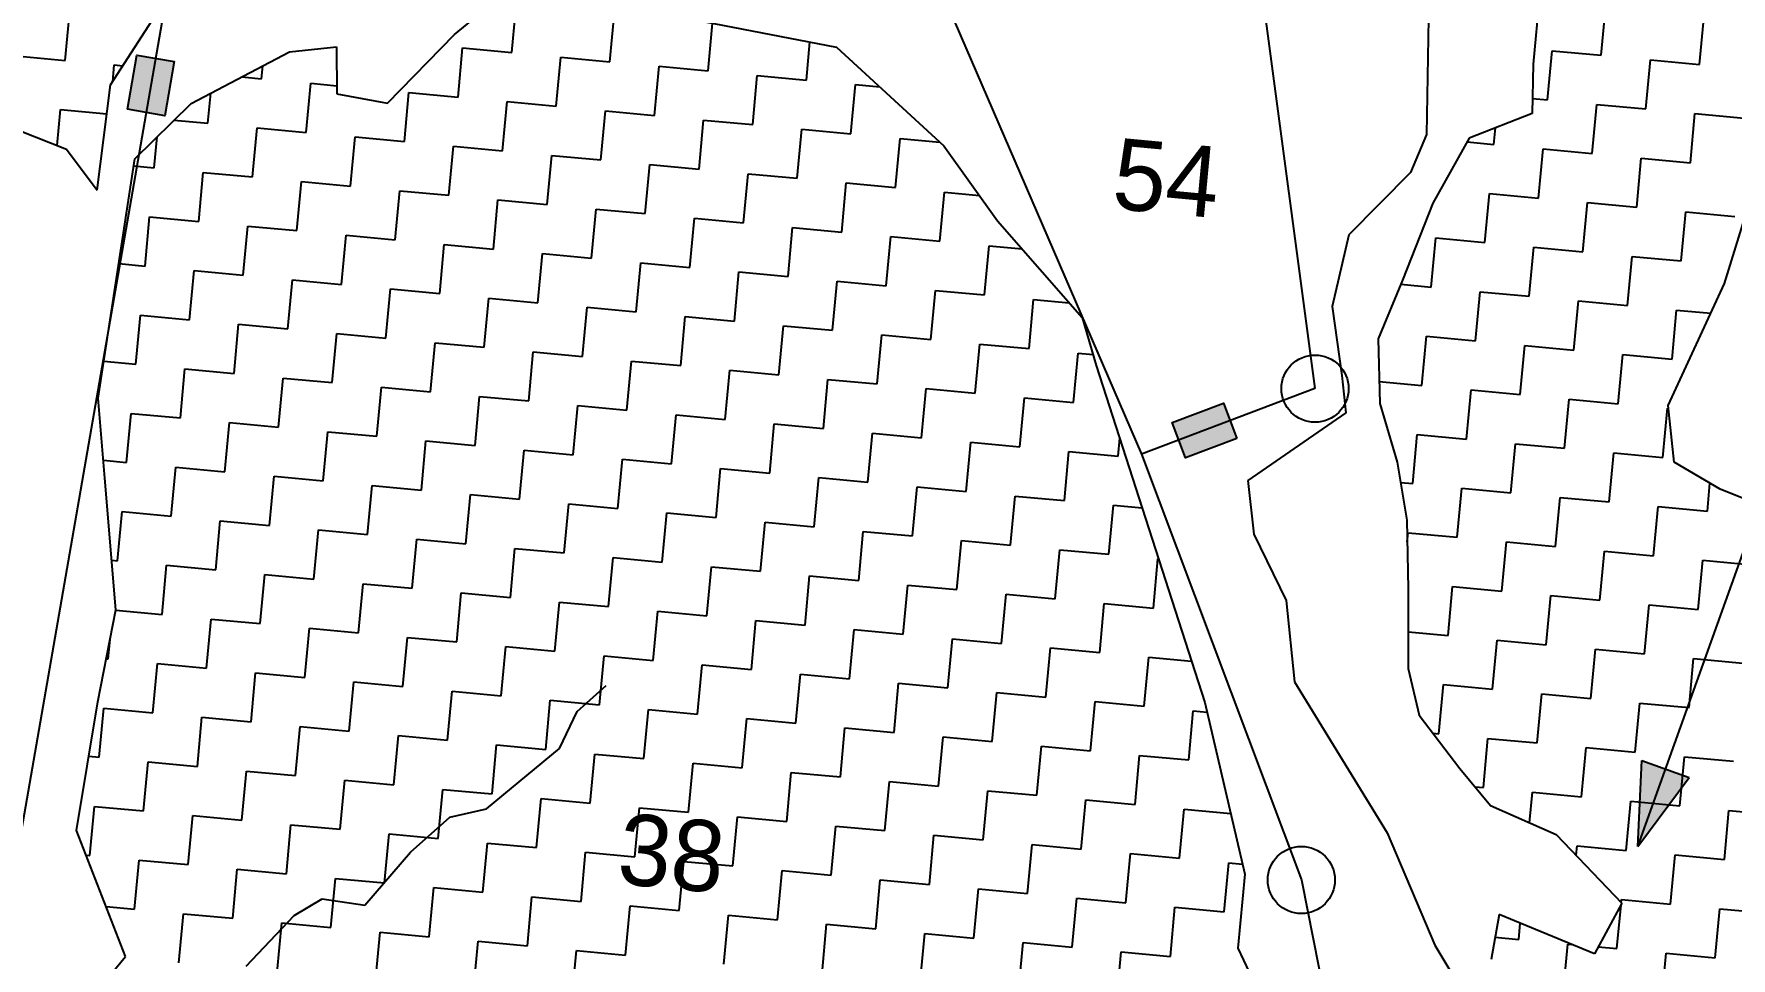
# Model space of a CAD drawing. Header units: metres. Extents: x 284554 to 287504, y 2026012 to 2031182.
# Drawn here: x 285980.6 to 286424.3, y 2029838.8 to 2030080.3 of the extents above; entities that cross this region are included whole.
import ezdxf
from ezdxf.enums import TextEntityAlignment as Align

# ---------------------------------------------------------------- set-up
doc = ezdxf.new("R2010")
doc.units = ezdxf.units.M
for name, color, linetype in [('LINE_WATER', 4, 'Continuous'), ('POLY_HATCH', 12, 'Continuous'), ('POLY_PARCEL', 6, 'Continuous'), ('TEXT_PARCEL', 7, 'Continuous')]:
    doc.layers.add(name, color=color, linetype=linetype)
doc.styles.add('TEXT_MAP', font='')
doc.styles.get('TEXT_MAP').set_extended_font_data('Kruti Dev 050')

msp = doc.modelspace()

# ---------------------------------------------------------------- hatches: boundary and pattern name
for points in [[(286017.27, 2030073.1), (286007.49, 2030074.8), (286005.03, 2030060.66), (286014.81, 2030058.95)], [(286278.17, 2029978.77), (286281.68, 2029969.48), (286295.11, 2029974.56), (286291.59, 2029983.85)]]:
    msp.add_hatch(color=256).paths.add_polyline_path(points)
h = msp.add_hatch(color=256)
h.paths.add_polyline_path([(286407.19, 2029888.16), (286400.99, 2029890.38), (286399.93, 2029867.89)])
h.paths.add_polyline_path([(286399.93, 2029867.89), (286413.39, 2029885.93), (286407.19, 2029888.16)])

# ---------------------------------------------------------------- linework, layer by layer
for points in [[(286005.03, 2030060.66), (286007.49, 2030074.8), (286017.27, 2030073.1), (286014.81, 2030058.95)], [(286295.11, 2029974.56), (286281.68, 2029969.48), (286278.17, 2029978.77), (286291.59, 2029983.85)]]:
    msp.add_lwpolyline(points, close=True)
for points in [[(286399.93, 2029867.89), (286443.66, 2029989.97)], [(286399.93, 2029867.89), (286400.99, 2029890.38)], [(286400.99, 2029890.38), (286413.39, 2029885.93)], [(286399.93, 2029867.89), (286413.39, 2029885.93)]]:
    msp.add_lwpolyline(points)
for centre in [(286315.53, 2029987.61), (286311.96, 2029859.18)]:
    msp.add_circle(centre, 8.78)
at = {"layer": 'LINE_WATER'}
for p, q in [((286345.24, 2030084.39), (286344.67, 2030053.99)), ((286344.67, 2030053.99), (286340.48, 2030044.12)), ((286340.48, 2030044.12), (286324.37, 2030027.81)), ((286324.37, 2030027.81), (286320.02, 2030009.11)), ((286320.02, 2030009.11), (286322.55, 2029991.05)), ((286322.55, 2029991.05), (286323.58, 2029981.24)), ((286323.58, 2029981.24), (286297.94, 2029963.55)), ((286297.94, 2029963.55), (286299.55, 2029949.58)), ((286299.55, 2029949.58), (286307.98, 2029932.27)), ((286307.98, 2029932.27), (286310.21, 2029911.01)), ((286122.66, 2029903.17), (286130.2, 2029910)), ((286310.21, 2029911.01), (286334.39, 2029871.5)), ((286118, 2029893.57), (286122.66, 2029903.17)), ((286098.95, 2029877.79), (286118, 2029893.57)), ((286079.07, 2029866.48), (286089.33, 2029875.56)), ((286089.33, 2029875.56), (286098.95, 2029877.79)), ((286334.39, 2029871.5), (286346.89, 2029842.15)), ((286067.1, 2029852.55), (286079.07, 2029866.48)), ((286048.65, 2029849.88), (286055.96, 2029854.21)), ((286055.96, 2029854.21), (286067.1, 2029852.55)), ((286036.12, 2029836.63), (286048.65, 2029849.88)), ((286346.89, 2029842.15), (286368.48, 2029806.12))]:
    msp.add_line(p, q, dxfattribs=at)
at = {"layer": 'POLY_HATCH'}
for p, q in [((286375.23, 2030100.94), (286372.56, 2030072.38)), ((286000.66, 2030067), (286012.42, 2030085.2)), ((286090.57, 2030080.13), (286097.19, 2030085.61)), ((286141.22, 2030086.38), (286190.4, 2030076.9)), ((286073.03, 2030062.24), (286090.57, 2030080.13)), ((286021.73, 2030062.15), (286047.41, 2030075.62)), ((286047.41, 2030075.62), (286059.75, 2030076.91)), ((286059.75, 2030076.91), (286059.83, 2030064.69)), ((286190.4, 2030076.9), (286218.52, 2030051.09)), ((286372.56, 2030072.38), (286372.35, 2030059.48)), ((285997.1, 2030039.51), (286000.66, 2030067)), ((286006.95, 2030047.67), (286021.73, 2030062.15)), ((286059.83, 2030064.69), (286073.03, 2030062.24)), ((285972.85, 2030056.68), (285989.15, 2030050.19)), ((286372.35, 2030059.48), (286355.84, 2030053.07)), ((286355.84, 2030053.07), (286346.3, 2030036.07)), ((285989.15, 2030050.19), (285997.1, 2030039.51)), ((285997.44, 2029985.1), (286006.95, 2030047.67)), ((286218.52, 2030051.09), (286232.56, 2030031.47)), ((286346.3, 2030036.07), (286338.45, 2030015.94)), ((286232.56, 2030031.47), (286254.62, 2030006.22)), ((286422.6, 2030015.06), (286428.2, 2030033.12)), ((286338.45, 2030015.94), (286332.05, 2030000.64)), ((286407.88, 2029983.18), (286422.6, 2030015.06)), ((286254.62, 2030006.22), (286258.34, 2029993.67)), ((286332.05, 2030000.64), (286332.46, 2029983.7)), ((286258.34, 2029993.67), (286286.74, 2029905.59)), ((285999.15, 2029964.19), (285997.44, 2029985.1)), ((286332.46, 2029983.7), (286336.99, 2029968.37)), ((286409.43, 2029968.36), (286407.88, 2029983.18)), ((286336.99, 2029968.37), (286339.55, 2029953.23)), ((286421.5, 2029961.36), (286409.43, 2029968.36)), ((286002.03, 2029929.75), (285999.15, 2029964.19)), ((286449.79, 2029949.91), (286421.5, 2029961.36)), ((286339.55, 2029953.23), (286339.87, 2029935.31)), ((286339.87, 2029935.31), (286339.91, 2029914.44)), ((285997.35, 2029905.78), (286002.03, 2029929.75)), ((286339.91, 2029914.44), (286342.74, 2029902.25)), ((285991.77, 2029872.13), (285997.35, 2029905.78)), ((286286.74, 2029905.59), (286297.19, 2029860.67)), ((286342.74, 2029902.25), (286353.38, 2029888.34)), ((286353.38, 2029888.34), (286361.42, 2029878.64)), ((286361.42, 2029878.64), (286378.61, 2029871.07)), ((286004.56, 2029839.2), (285991.77, 2029872.13)), ((286378.61, 2029871.07), (286395.79, 2029853.1)), ((286297.19, 2029860.67), (286295.39, 2029841.32)), ((286395.79, 2029853.1), (286388.59, 2029839.86)), ((286363.7, 2029850.14), (286361.61, 2029838.41)), ((286388.59, 2029839.86), (286363.7, 2029850.14)), ((285981.16, 2029810.88), (286004.56, 2029839.2)), ((286295.39, 2029841.32), (286308.63, 2029813.23))]:
    msp.add_line(p, q, dxfattribs=at)
at = {"layer": 'POLY_HATCH', "linetype": 'Continuous'}
for p, q in [((286390.39, 2030074.74), (286391.59, 2030087.58)), ((285988.77, 2030073.41), (285989.97, 2030086.25)), ((286105.53, 2030075.46), (286106.49, 2030085.77)), ((286131.21, 2030073.06), (286132.41, 2030085.89)), ((286156.88, 2030070.66), (286158.05, 2030083.13)), ((286416.07, 2030072.34), (286417.27, 2030085.18)), ((286182.56, 2030068.26), (286183.5, 2030078.23)), ((285975.93, 2030074.61), (285988.77, 2030073.41)), ((286091.49, 2030063.82), (286092.69, 2030076.65)), ((286092.69, 2030076.65), (286105.53, 2030075.46)), ((286117.17, 2030061.42), (286118.37, 2030074.26)), ((286118.37, 2030074.26), (286131.21, 2030073.06)), ((286376.35, 2030063.1), (286377.55, 2030075.94)), ((286377.55, 2030075.94), (286390.39, 2030074.74)), ((286001.2, 2030067.84), (286001.61, 2030072.21)), ((286001.61, 2030072.21), (286003.89, 2030072)), ((286040.13, 2030068.61), (286040.44, 2030071.96)), ((286142.85, 2030059.02), (286144.05, 2030071.86)), ((286144.05, 2030071.86), (286156.88, 2030070.66)), ((286168.52, 2030056.62), (286169.72, 2030069.46)), ((286169.72, 2030069.46), (286182.56, 2030068.26)), ((286402.03, 2030060.7), (286403.23, 2030073.54)), ((286403.23, 2030073.54), (286416.07, 2030072.34)), ((286026.09, 2030056.98), (286026.82, 2030064.82)), ((286034.98, 2030069.1), (286040.13, 2030068.61)), ((286051.77, 2030054.58), (286052.97, 2030067.41)), ((286052.97, 2030067.41), (286059.81, 2030066.78)), ((286077.45, 2030052.18), (286078.65, 2030065.02)), ((286078.65, 2030065.02), (286091.49, 2030063.82)), ((286194.2, 2030054.22), (286195.4, 2030067.06)), ((286195.4, 2030067.06), (286201.77, 2030066.46)), ((285986.69, 2030051.17), (285987.57, 2030060.57)), ((285987.57, 2030060.57), (285999.68, 2030059.44)), ((286103.13, 2030049.78), (286104.33, 2030062.62)), ((286104.33, 2030062.62), (286117.17, 2030061.42)), ((286372.42, 2030063.47), (286376.35, 2030063.1)), ((286387.99, 2030049.06), (286389.19, 2030061.9)), ((286389.19, 2030061.9), (286402.03, 2030060.7)), ((286017.29, 2030057.8), (286026.09, 2030056.98)), ((286128.81, 2030047.38), (286130.01, 2030060.22)), ((286130.01, 2030060.22), (286142.85, 2030059.02)), ((286154.49, 2030044.98), (286155.69, 2030057.82)), ((286155.69, 2030057.82), (286168.52, 2030056.62)), ((286413.67, 2030046.66), (286414.87, 2030059.5)), ((286414.87, 2030059.5), (286427.71, 2030058.3)), ((286012.05, 2030045.34), (286012.81, 2030053.41)), ((286037.73, 2030042.94), (286038.93, 2030055.78)), ((286038.93, 2030055.78), (286051.77, 2030054.58)), ((286063.41, 2030040.54), (286064.61, 2030053.38)), ((286064.61, 2030053.38), (286077.45, 2030052.18)), ((286180.16, 2030042.58), (286181.36, 2030055.42)), ((286181.36, 2030055.42), (286194.2, 2030054.22)), ((286205.84, 2030040.18), (286207.04, 2030053.02)), ((286207.04, 2030053.02), (286217.48, 2030052.04)), ((286355.31, 2030052.11), (286362.31, 2030051.46)), ((286362.31, 2030051.46), (286362.71, 2030055.74)), ((286089.09, 2030038.14), (286090.29, 2030050.98)), ((286090.29, 2030050.98), (286103.13, 2030049.78)), ((286114.77, 2030035.74), (286115.97, 2030048.58)), ((286115.97, 2030048.58), (286128.81, 2030047.38)), ((286373.95, 2030037.42), (286375.15, 2030050.26)), ((286375.15, 2030050.26), (286387.99, 2030049.06)), ((286399.63, 2030035.02), (286400.83, 2030047.86)), ((286400.83, 2030047.86), (286413.67, 2030046.66)), ((286006.67, 2030045.84), (286012.05, 2030045.34)), ((286023.69, 2030031.3), (286024.89, 2030044.14)), ((286024.89, 2030044.14), (286037.73, 2030042.94)), ((286140.45, 2030033.34), (286141.65, 2030046.18)), ((286141.65, 2030046.18), (286154.49, 2030044.98)), ((286166.12, 2030030.94), (286167.32, 2030043.78)), ((286167.32, 2030043.78), (286180.16, 2030042.58)), ((286049.37, 2030028.9), (286050.57, 2030041.74)), ((286050.57, 2030041.74), (286063.41, 2030040.54)), ((286075.05, 2030026.5), (286076.25, 2030039.34)), ((286076.25, 2030039.34), (286089.09, 2030038.14)), ((286191.8, 2030028.54), (286193, 2030041.38)), ((286193, 2030041.38), (286205.84, 2030040.18)), ((286217.48, 2030026.14), (286218.68, 2030038.98)), ((286218.68, 2030038.98), (286227.79, 2030038.13)), ((286359.92, 2030025.78), (286361.11, 2030038.62)), ((286361.11, 2030038.62), (286373.95, 2030037.42)), ((286100.73, 2030024.1), (286101.93, 2030036.94)), ((286101.93, 2030036.94), (286114.77, 2030035.74)), ((286126.41, 2030021.7), (286127.61, 2030034.54)), ((286127.61, 2030034.54), (286140.45, 2030033.34)), ((286385.59, 2030023.38), (286386.79, 2030036.22)), ((286386.79, 2030036.22), (286399.63, 2030035.02)), ((286411.27, 2030020.98), (286412.47, 2030033.82)), ((286412.47, 2030033.82), (286425.31, 2030032.62)), ((286009.65, 2030019.66), (286010.85, 2030032.5)), ((286010.85, 2030032.5), (286023.69, 2030031.3)), ((286035.33, 2030017.26), (286036.53, 2030030.1)), ((286036.53, 2030030.1), (286049.37, 2030028.9)), ((286152.09, 2030019.3), (286153.29, 2030032.14)), ((286153.29, 2030032.14), (286166.12, 2030030.94)), ((286177.76, 2030016.9), (286178.96, 2030029.74)), ((286178.96, 2030029.74), (286191.8, 2030028.54)), ((286061.01, 2030014.86), (286062.21, 2030027.7)), ((286062.21, 2030027.7), (286075.05, 2030026.5)), ((286086.69, 2030012.46), (286087.89, 2030025.3)), ((286087.89, 2030025.3), (286100.73, 2030024.1)), ((286203.44, 2030014.5), (286204.64, 2030027.34)), ((286204.64, 2030027.34), (286217.48, 2030026.14)), ((286229.12, 2030012.1), (286230.32, 2030024.94)), ((286230.32, 2030024.94), (286238.97, 2030024.13)), ((286345.88, 2030014.14), (286347.08, 2030026.98)), ((286347.08, 2030026.98), (286359.92, 2030025.78)), ((286112.37, 2030010.06), (286113.57, 2030022.9)), ((286113.57, 2030022.9), (286126.41, 2030021.7)), ((286138.05, 2030007.66), (286139.25, 2030020.5)), ((286139.25, 2030020.5), (286152.09, 2030019.3)), ((286371.55, 2030011.74), (286372.75, 2030024.58)), ((286372.75, 2030024.58), (286385.59, 2030023.38)), ((286397.23, 2030009.34), (286398.43, 2030022.18)), ((286398.43, 2030022.18), (286411.27, 2030020.98)), ((286002.79, 2030020.3), (286009.65, 2030019.66)), ((286021.29, 2030005.62), (286022.49, 2030018.46)), ((286022.49, 2030018.46), (286035.33, 2030017.26)), ((286046.97, 2030003.22), (286048.17, 2030016.06)), ((286048.17, 2030016.06), (286061.01, 2030014.86)), ((286163.73, 2030005.26), (286164.93, 2030018.1)), ((286164.93, 2030018.1), (286177.76, 2030016.9)), ((286072.65, 2030000.82), (286073.85, 2030013.66)), ((286073.85, 2030013.66), (286086.69, 2030012.46)), ((286189.4, 2030002.86), (286190.6, 2030015.7)), ((286190.6, 2030015.7), (286203.44, 2030014.5)), ((286215.08, 2030000.46), (286216.28, 2030013.3)), ((286216.28, 2030013.3), (286229.12, 2030012.1)), ((286338.01, 2030014.88), (286345.88, 2030014.14)), ((286357.52, 2030000.1), (286358.72, 2030012.94)), ((286358.72, 2030012.94), (286371.55, 2030011.74)), ((286098.33, 2029998.42), (286099.53, 2030011.26)), ((286099.53, 2030011.26), (286112.37, 2030010.06)), ((286124.01, 2029996.02), (286125.21, 2030008.86)), ((286125.21, 2030008.86), (286138.05, 2030007.66)), ((286240.76, 2029998.06), (286241.96, 2030010.9)), ((286241.96, 2030010.9), (286251.29, 2030010.03)), ((286383.19, 2029997.7), (286384.39, 2030010.54)), ((286384.39, 2030010.54), (286397.23, 2030009.34)), ((286408.87, 2029995.3), (286410.07, 2030008.14)), ((286410.07, 2030008.14), (286419.02, 2030007.31)), ((286007.25, 2029993.98), (286008.45, 2030006.82)), ((286008.45, 2030006.82), (286021.29, 2030005.62)), ((286032.93, 2029991.58), (286034.13, 2030004.42)), ((286034.13, 2030004.42), (286046.97, 2030003.22)), ((286149.69, 2029993.62), (286150.89, 2030006.46)), ((286150.89, 2030006.46), (286163.73, 2030005.26)), ((286175.36, 2029991.22), (286176.56, 2030004.06)), ((286176.56, 2030004.06), (286189.4, 2030002.86)), ((286058.61, 2029989.18), (286059.81, 2030002.02)), ((286059.81, 2030002.02), (286072.65, 2030000.82)), ((286084.29, 2029986.78), (286085.49, 2029999.62)), ((286085.49, 2029999.62), (286098.33, 2029998.42)), ((286201.04, 2029988.82), (286202.24, 2030001.66)), ((286202.24, 2030001.66), (286215.08, 2030000.46)), ((286226.72, 2029986.42), (286227.92, 2029999.26)), ((286227.92, 2029999.26), (286240.76, 2029998.06)), ((286343.48, 2029988.46), (286344.68, 2030001.3)), ((286344.68, 2030001.3), (286357.52, 2030000.1)), ((286369.16, 2029986.06), (286370.35, 2029998.9)), ((286370.35, 2029998.9), (286383.19, 2029997.7)), ((285998.91, 2029994.76), (286007.25, 2029993.98)), ((286109.97, 2029984.38), (286111.17, 2029997.22)), ((286111.17, 2029997.22), (286124.01, 2029996.02)), ((286135.65, 2029981.98), (286136.85, 2029994.82)), ((286136.85, 2029994.82), (286149.69, 2029993.62)), ((286252.4, 2029984.02), (286253.6, 2029996.86)), ((286253.6, 2029996.86), (286257.5, 2029996.5)), ((286394.83, 2029983.66), (286396.03, 2029996.5)), ((286396.03, 2029996.5), (286408.87, 2029995.3)), ((286018.89, 2029979.94), (286020.09, 2029992.78)), ((286020.09, 2029992.78), (286032.93, 2029991.58)), ((286044.57, 2029977.54), (286045.77, 2029990.38)), ((286045.77, 2029990.38), (286058.61, 2029989.18)), ((286161.33, 2029979.58), (286162.53, 2029992.42)), ((286162.53, 2029992.42), (286175.36, 2029991.22)), ((286187, 2029977.18), (286188.2, 2029990.02)), ((286188.2, 2029990.02), (286201.04, 2029988.82)), ((286332.32, 2029989.5), (286343.48, 2029988.46)), ((286070.25, 2029975.14), (286071.45, 2029987.98)), ((286071.45, 2029987.98), (286084.29, 2029986.78)), ((286095.93, 2029972.74), (286097.13, 2029985.58)), ((286097.13, 2029985.58), (286109.97, 2029984.38)), ((286212.68, 2029974.78), (286213.88, 2029987.62)), ((286213.88, 2029987.62), (286226.72, 2029986.42)), ((286238.36, 2029972.38), (286239.56, 2029985.22)), ((286239.56, 2029985.22), (286252.4, 2029984.02)), ((286355.12, 2029974.42), (286356.32, 2029987.26)), ((286356.32, 2029987.26), (286369.16, 2029986.06)), ((286380.79, 2029972.02), (286381.99, 2029984.86)), ((286381.99, 2029984.86), (286394.83, 2029983.66)), ((286004.85, 2029968.3), (286006.05, 2029981.14)), ((286006.05, 2029981.14), (286018.89, 2029979.94)), ((286121.61, 2029970.34), (286122.81, 2029983.18)), ((286122.81, 2029983.18), (286135.65, 2029981.98)), ((286147.29, 2029967.94), (286148.49, 2029980.78)), ((286148.49, 2029980.78), (286161.33, 2029979.58)), ((286406.47, 2029969.62), (286407.67, 2029982.46)), ((286407.67, 2029982.46), (286407.95, 2029982.44)), ((286030.53, 2029965.9), (286031.73, 2029978.74)), ((286031.73, 2029978.74), (286044.57, 2029977.54)), ((286056.21, 2029963.5), (286057.41, 2029976.34)), ((286057.41, 2029976.34), (286070.25, 2029975.14)), ((286172.97, 2029965.54), (286174.16, 2029978.38)), ((286174.16, 2029978.38), (286187, 2029977.18)), ((286081.89, 2029961.1), (286083.09, 2029973.94)), ((286083.09, 2029973.94), (286095.93, 2029972.74)), ((286198.64, 2029963.14), (286199.84, 2029975.98)), ((286199.84, 2029975.98), (286212.68, 2029974.78)), ((286224.32, 2029960.74), (286225.52, 2029973.58)), ((286225.52, 2029973.58), (286238.36, 2029972.38)), ((286264.04, 2029969.98), (286264.47, 2029974.63)), ((286341.08, 2029962.78), (286342.28, 2029975.62)), ((286342.28, 2029975.62), (286355.12, 2029974.42)), ((286366.76, 2029960.38), (286367.96, 2029973.22)), ((286367.96, 2029973.22), (286380.79, 2029972.02)), ((285998.76, 2029968.87), (286004.85, 2029968.3)), ((286107.57, 2029958.7), (286108.77, 2029971.54)), ((286108.77, 2029971.54), (286121.61, 2029970.34)), ((286133.25, 2029956.3), (286134.45, 2029969.14)), ((286134.45, 2029969.14), (286147.29, 2029967.94)), ((286250, 2029958.34), (286251.2, 2029971.18)), ((286251.2, 2029971.18), (286264.04, 2029969.98)), ((286392.43, 2029957.98), (286393.63, 2029970.82)), ((286393.63, 2029970.82), (286406.47, 2029969.62)), ((286016.49, 2029954.26), (286017.69, 2029967.1)), ((286017.69, 2029967.1), (286030.53, 2029965.9)), ((286042.17, 2029951.86), (286043.37, 2029964.7)), ((286043.37, 2029964.7), (286056.21, 2029963.5)), ((286158.93, 2029953.9), (286160.13, 2029966.74)), ((286160.13, 2029966.74), (286172.97, 2029965.54)), ((286184.6, 2029951.5), (286185.8, 2029964.34)), ((286185.8, 2029964.34), (286198.64, 2029963.14)), ((286337.89, 2029963.08), (286341.08, 2029962.78)), ((286418.11, 2029955.58), (286418.8, 2029962.93)), ((286067.85, 2029949.46), (286069.05, 2029962.3)), ((286069.05, 2029962.3), (286081.89, 2029961.1)), ((286093.53, 2029947.06), (286094.73, 2029959.9)), ((286094.73, 2029959.9), (286107.57, 2029958.7)), ((286210.28, 2029949.1), (286211.48, 2029961.94)), ((286211.48, 2029961.94), (286224.32, 2029960.74)), ((286235.96, 2029946.7), (286237.16, 2029959.54)), ((286237.16, 2029959.54), (286250, 2029958.34)), ((286352.72, 2029948.74), (286353.92, 2029961.58)), ((286353.92, 2029961.58), (286366.76, 2029960.38)), ((286378.4, 2029946.34), (286379.59, 2029959.18)), ((286379.59, 2029959.18), (286392.43, 2029957.98)), ((286002.45, 2029942.62), (286003.65, 2029955.46)), ((286003.65, 2029955.46), (286016.49, 2029954.26)), ((286119.21, 2029944.66), (286120.41, 2029957.5)), ((286120.41, 2029957.5), (286133.25, 2029956.3)), ((286144.89, 2029942.26), (286146.09, 2029955.1)), ((286146.09, 2029955.1), (286158.93, 2029953.9)), ((286261.64, 2029944.3), (286262.84, 2029957.14)), ((286262.84, 2029957.14), (286270.34, 2029956.44)), ((286404.07, 2029943.94), (286405.27, 2029956.78)), ((286405.27, 2029956.78), (286418.11, 2029955.58)), ((286028.13, 2029940.22), (286029.33, 2029953.06)), ((286029.33, 2029953.06), (286042.17, 2029951.86)), ((286053.81, 2029937.82), (286055.01, 2029950.66)), ((286055.01, 2029950.66), (286067.85, 2029949.46)), ((286170.57, 2029939.86), (286171.77, 2029952.7)), ((286171.77, 2029952.7), (286184.6, 2029951.5)), ((286196.24, 2029937.46), (286197.44, 2029950.3)), ((286197.44, 2029950.3), (286210.28, 2029949.1)), ((286339.65, 2029947.55), (286339.88, 2029949.94)), ((286339.88, 2029949.94), (286352.72, 2029948.74)), ((286079.49, 2029935.42), (286080.69, 2029948.26)), ((286080.69, 2029948.26), (286093.53, 2029947.06)), ((286105.17, 2029933.02), (286106.37, 2029945.86)), ((286106.37, 2029945.86), (286119.21, 2029944.66)), ((286221.92, 2029935.06), (286223.12, 2029947.9)), ((286223.12, 2029947.9), (286235.96, 2029946.7)), ((286247.6, 2029932.66), (286248.8, 2029945.5)), ((286248.8, 2029945.5), (286261.64, 2029944.3)), ((286364.36, 2029934.7), (286365.56, 2029947.54)), ((286365.56, 2029947.54), (286378.4, 2029946.34)), ((286390.03, 2029932.31), (286391.23, 2029945.14)), ((286391.23, 2029945.14), (286404.07, 2029943.94)), ((286000.94, 2029942.76), (286002.45, 2029942.62)), ((286014.09, 2029928.58), (286015.29, 2029941.42)), ((286015.29, 2029941.42), (286028.13, 2029940.22)), ((286130.85, 2029930.62), (286132.05, 2029943.46)), ((286132.05, 2029943.46), (286144.89, 2029942.26)), ((286156.53, 2029928.22), (286157.73, 2029941.06)), ((286157.73, 2029941.06), (286170.57, 2029939.86)), ((286273.28, 2029930.26), (286274.48, 2029943.1)), ((286274.48, 2029943.1), (286274.64, 2029943.09)), ((286415.71, 2029929.91), (286416.91, 2029942.75)), ((286416.91, 2029942.75), (286429.75, 2029941.55)), ((286039.77, 2029926.18), (286040.97, 2029939.02)), ((286040.97, 2029939.02), (286053.81, 2029937.82)), ((286065.45, 2029923.78), (286066.65, 2029936.62)), ((286066.65, 2029936.62), (286079.49, 2029935.42)), ((286182.21, 2029925.82), (286183.4, 2029938.66)), ((286183.4, 2029938.66), (286196.24, 2029937.46)), ((286207.88, 2029923.42), (286209.08, 2029936.26)), ((286209.08, 2029936.26), (286221.92, 2029935.06)), ((286091.13, 2029921.38), (286092.33, 2029934.22)), ((286092.33, 2029934.22), (286105.17, 2029933.02)), ((286116.81, 2029918.98), (286118.01, 2029931.82)), ((286118.01, 2029931.82), (286130.85, 2029930.62)), ((286233.56, 2029921.02), (286234.76, 2029933.86)), ((286234.76, 2029933.86), (286247.6, 2029932.66)), ((286350.32, 2029923.07), (286351.52, 2029935.9)), ((286351.52, 2029935.9), (286364.36, 2029934.7)), ((286376, 2029920.67), (286377.2, 2029933.51)), ((286377.2, 2029933.51), (286390.03, 2029932.31)), ((286002.03, 2029929.71), (286014.09, 2029928.58)), ((286025.73, 2029914.54), (286026.93, 2029927.38)), ((286026.93, 2029927.38), (286039.77, 2029926.18)), ((286142.49, 2029916.58), (286143.69, 2029929.42)), ((286143.69, 2029929.42), (286156.53, 2029928.22)), ((286259.24, 2029918.62), (286260.44, 2029931.46)), ((286260.44, 2029931.46), (286273.28, 2029930.26)), ((286401.67, 2029918.27), (286402.87, 2029931.11)), ((286402.87, 2029931.11), (286415.71, 2029929.91)), ((286051.41, 2029912.14), (286052.61, 2029924.98)), ((286052.61, 2029924.98), (286065.45, 2029923.78)), ((286168.17, 2029914.18), (286169.37, 2029927.02)), ((286169.37, 2029927.02), (286182.21, 2029925.82)), ((286193.84, 2029911.78), (286195.04, 2029924.62)), ((286195.04, 2029924.62), (286207.88, 2029923.42)), ((286339.89, 2029924.04), (286350.32, 2029923.07)), ((286000.05, 2029916.94), (286000.53, 2029922.06)), ((286077.09, 2029909.74), (286078.29, 2029922.58)), ((286078.29, 2029922.58), (286091.13, 2029921.38)), ((286102.77, 2029907.34), (286103.97, 2029920.18)), ((286103.97, 2029920.18), (286116.81, 2029918.98)), ((286219.52, 2029909.38), (286220.72, 2029922.22)), ((286220.72, 2029922.22), (286233.56, 2029921.02)), ((286245.2, 2029906.99), (286246.4, 2029919.82)), ((286246.4, 2029919.82), (286259.24, 2029918.62)), ((286361.96, 2029909.03), (286363.16, 2029921.87)), ((286363.16, 2029921.87), (286376, 2029920.67)), ((286387.64, 2029906.63), (286388.83, 2029919.47)), ((286388.83, 2029919.47), (286401.67, 2029918.27)), ((285999.54, 2029916.99), (286000.05, 2029916.94)), ((286011.69, 2029902.9), (286012.89, 2029915.74)), ((286012.89, 2029915.74), (286025.73, 2029914.54)), ((286128.45, 2029904.94), (286129.65, 2029917.78)), ((286129.65, 2029917.78), (286142.49, 2029916.58)), ((286154.13, 2029902.54), (286155.33, 2029915.38)), ((286155.33, 2029915.38), (286168.17, 2029914.18)), ((286270.88, 2029904.59), (286272.08, 2029917.42)), ((286272.08, 2029917.42), (286283.26, 2029916.38)), ((286413.31, 2029904.23), (286414.51, 2029917.07)), ((286414.51, 2029917.07), (286427.35, 2029915.87)), ((286037.37, 2029900.5), (286038.57, 2029913.34)), ((286038.57, 2029913.34), (286051.41, 2029912.14)), ((286063.05, 2029898.1), (286064.25, 2029910.94)), ((286064.25, 2029910.94), (286077.09, 2029909.74)), ((286179.81, 2029900.14), (286181.01, 2029912.98)), ((286181.01, 2029912.98), (286193.84, 2029911.78)), ((286205.48, 2029897.75), (286206.68, 2029910.58)), ((286206.68, 2029910.58), (286219.52, 2029909.38)), ((286347.92, 2029897.39), (286349.12, 2029910.23)), ((286349.12, 2029910.23), (286361.96, 2029909.03)), ((286088.73, 2029895.7), (286089.93, 2029908.54)), ((286089.93, 2029908.54), (286102.77, 2029907.34)), ((286114.41, 2029893.3), (286115.61, 2029906.14)), ((286115.61, 2029906.14), (286128.45, 2029904.94)), ((286231.16, 2029895.35), (286232.36, 2029908.18)), ((286232.36, 2029908.18), (286245.2, 2029906.99)), ((286256.84, 2029892.95), (286258.04, 2029905.79)), ((286258.04, 2029905.79), (286270.88, 2029904.59)), ((286373.6, 2029894.99), (286374.8, 2029907.83)), ((286374.8, 2029907.83), (286387.64, 2029906.63)), ((286399.27, 2029892.59), (286400.47, 2029905.43)), ((286400.47, 2029905.43), (286413.31, 2029904.23)), ((285997.65, 2029891.26), (285998.85, 2029904.1)), ((285998.85, 2029904.1), (286011.69, 2029902.9)), ((286023.33, 2029888.86), (286024.53, 2029901.7)), ((286024.53, 2029901.7), (286037.37, 2029900.5)), ((286140.09, 2029890.9), (286141.29, 2029903.74)), ((286141.29, 2029903.74), (286154.13, 2029902.54)), ((286165.77, 2029888.51), (286166.97, 2029901.34)), ((286166.97, 2029901.34), (286179.81, 2029900.14)), ((286282.52, 2029890.55), (286283.72, 2029903.39)), ((286283.72, 2029903.39), (286287.33, 2029903.05)), ((286049.01, 2029886.46), (286050.21, 2029899.3)), ((286050.21, 2029899.3), (286063.05, 2029898.1)), ((286074.69, 2029884.06), (286075.89, 2029896.9)), ((286075.89, 2029896.9), (286088.73, 2029895.7)), ((286191.45, 2029886.11), (286192.64, 2029898.94)), ((286192.64, 2029898.94), (286205.48, 2029897.75)), ((286217.12, 2029883.71), (286218.32, 2029896.55)), ((286218.32, 2029896.55), (286231.16, 2029895.35)), ((286346.35, 2029897.53), (286347.92, 2029897.39)), ((286359.56, 2029883.35), (286360.76, 2029896.19)), ((286360.76, 2029896.19), (286373.6, 2029894.99)), ((286100.37, 2029881.66), (286101.57, 2029894.5)), ((286101.57, 2029894.5), (286114.41, 2029893.3)), ((286126.05, 2029879.27), (286127.25, 2029892.1)), ((286127.25, 2029892.1), (286140.09, 2029890.9)), ((286242.8, 2029881.31), (286244, 2029894.15)), ((286244, 2029894.15), (286256.84, 2029892.95)), ((286268.48, 2029878.91), (286269.68, 2029891.75)), ((286269.68, 2029891.75), (286282.52, 2029890.55)), ((286385.24, 2029880.95), (286386.44, 2029893.79)), ((286386.44, 2029893.79), (286399.27, 2029892.59)), ((285994.98, 2029891.51), (285997.65, 2029891.26)), ((286009.29, 2029877.22), (286010.49, 2029890.06)), ((286010.49, 2029890.06), (286023.33, 2029888.86)), ((286034.97, 2029874.82), (286036.17, 2029887.66)), ((286036.17, 2029887.66), (286049.01, 2029886.46)), ((286151.73, 2029876.87), (286152.93, 2029889.7)), ((286152.93, 2029889.7), (286165.77, 2029888.51)), ((286177.41, 2029874.47), (286178.61, 2029887.31)), ((286178.61, 2029887.31), (286191.45, 2029886.11)), ((286410.91, 2029878.55), (286412.11, 2029891.39)), ((286412.11, 2029891.39), (286424.95, 2029890.19)), ((286060.65, 2029872.42), (286061.85, 2029885.26)), ((286061.85, 2029885.26), (286074.69, 2029884.06)), ((286086.33, 2029870.03), (286087.53, 2029882.86)), ((286087.53, 2029882.86), (286100.37, 2029881.66)), ((286203.08, 2029872.07), (286204.28, 2029884.91)), ((286204.28, 2029884.91), (286217.12, 2029883.71)), ((286357.34, 2029883.55), (286359.56, 2029883.35)), ((285995.26, 2029865.58), (285996.45, 2029878.42)), ((285996.45, 2029878.42), (286009.29, 2029877.22)), ((286112.01, 2029867.63), (286113.21, 2029880.46)), ((286113.21, 2029880.46), (286126.05, 2029879.27)), ((286228.76, 2029869.67), (286229.96, 2029882.51)), ((286229.96, 2029882.51), (286242.8, 2029881.31)), ((286254.44, 2029867.27), (286255.64, 2029880.11)), ((286255.64, 2029880.11), (286268.48, 2029878.91)), ((286371.65, 2029874.14), (286372.4, 2029882.15)), ((286372.4, 2029882.15), (286385.24, 2029880.95)), ((286396.88, 2029866.91), (286398.07, 2029879.75)), ((286398.07, 2029879.75), (286410.91, 2029878.55)), ((286020.93, 2029863.18), (286022.13, 2029876.02)), ((286022.13, 2029876.02), (286034.97, 2029874.82)), ((286137.69, 2029865.23), (286138.89, 2029878.07)), ((286138.89, 2029878.07), (286151.73, 2029876.87)), ((286163.37, 2029862.83), (286164.57, 2029875.67)), ((286164.57, 2029875.67), (286177.41, 2029874.47)), ((286280.12, 2029864.87), (286281.32, 2029877.71)), ((286281.32, 2029877.71), (286293.49, 2029876.57)), ((286422.55, 2029864.51), (286423.75, 2029877.35)), ((286423.75, 2029877.35), (286436.59, 2029876.15)), ((286046.61, 2029860.79), (286047.81, 2029873.62)), ((286047.81, 2029873.62), (286060.65, 2029872.42)), ((286072.29, 2029858.39), (286073.49, 2029871.23)), ((286073.49, 2029871.23), (286086.33, 2029870.03)), ((286189.05, 2029860.43), (286190.25, 2029873.27)), ((286190.25, 2029873.27), (286203.08, 2029872.07)), ((286214.72, 2029858.03), (286215.92, 2029870.87)), ((286215.92, 2029870.87), (286228.76, 2029869.67)), ((285994.27, 2029865.68), (285995.26, 2029865.58)), ((286097.97, 2029855.99), (286099.17, 2029868.83)), ((286099.17, 2029868.83), (286112.01, 2029867.63)), ((286123.65, 2029853.59), (286124.85, 2029866.43)), ((286124.85, 2029866.43), (286137.69, 2029865.23)), ((286240.4, 2029855.63), (286241.6, 2029868.47)), ((286241.6, 2029868.47), (286254.44, 2029867.27)), ((286266.08, 2029853.23), (286267.28, 2029866.07)), ((286267.28, 2029866.07), (286280.12, 2029864.87)), ((286383.8, 2029865.64), (286384.04, 2029868.11)), ((286384.04, 2029868.11), (286396.88, 2029866.91)), ((286408.51, 2029852.87), (286409.71, 2029865.71)), ((286409.71, 2029865.71), (286422.55, 2029864.51)), ((286006.89, 2029851.55), (286008.09, 2029864.38)), ((286008.09, 2029864.38), (286020.93, 2029863.18)), ((286032.57, 2029849.15), (286033.77, 2029861.99)), ((286033.77, 2029861.99), (286046.61, 2029860.79)), ((286149.33, 2029851.19), (286150.53, 2029864.03)), ((286150.53, 2029864.03), (286163.37, 2029862.83)), ((286175.01, 2029848.79), (286176.21, 2029861.63)), ((286176.21, 2029861.63), (286189.05, 2029860.43)), ((286291.76, 2029850.83), (286292.96, 2029863.67)), ((286292.96, 2029863.67), (286296.58, 2029863.33)), ((286058.25, 2029846.75), (286059.45, 2029859.59)), ((286059.45, 2029859.59), (286072.29, 2029858.39)), ((286083.93, 2029844.35), (286085.13, 2029857.19)), ((286085.13, 2029857.19), (286097.97, 2029855.99)), ((286200.69, 2029846.39), (286201.88, 2029859.23)), ((286201.88, 2029859.23), (286214.72, 2029858.03)), ((286226.36, 2029843.99), (286227.56, 2029856.83)), ((286227.56, 2029856.83), (286240.4, 2029855.63)), ((285999.5, 2029852.24), (286006.89, 2029851.55)), ((286109.61, 2029841.95), (286110.81, 2029854.79)), ((286110.81, 2029854.79), (286123.65, 2029853.59)), ((286135.29, 2029839.55), (286136.49, 2029852.39)), ((286136.49, 2029852.39), (286149.33, 2029851.19)), ((286252.04, 2029841.59), (286253.24, 2029854.43)), ((286253.24, 2029854.43), (286266.08, 2029853.23)), ((286277.72, 2029839.19), (286278.92, 2029852.03)), ((286278.92, 2029852.03), (286291.76, 2029850.83)), ((286394.48, 2029841.23), (286395.54, 2029852.64)), ((286395.6, 2029853.3), (286395.68, 2029854.07)), ((286395.68, 2029854.07), (286408.51, 2029852.87)), ((286018.53, 2029837.51), (286019.73, 2029850.35)), ((286019.73, 2029850.35), (286032.57, 2029849.15)), ((286044.21, 2029835.11), (286045.41, 2029847.95)), ((286045.41, 2029847.95), (286058.25, 2029846.75)), ((286160.97, 2029837.15), (286162.17, 2029849.99)), ((286162.17, 2029849.99), (286175.01, 2029848.79)), ((286186.65, 2029834.75), (286187.85, 2029847.59)), ((286187.85, 2029847.59), (286200.69, 2029846.39)), ((286368.8, 2029843.63), (286369.19, 2029847.87)), ((286420.15, 2029838.83), (286421.35, 2029851.67)), ((286421.35, 2029851.67), (286434.19, 2029850.47)), ((286069.89, 2029832.71), (286071.09, 2029845.55)), ((286071.09, 2029845.55), (286083.93, 2029844.35)), ((286095.57, 2029830.31), (286096.77, 2029843.15)), ((286096.77, 2029843.15), (286109.61, 2029841.95)), ((286212.32, 2029832.35), (286213.52, 2029845.19)), ((286213.52, 2029845.19), (286226.36, 2029843.99)), ((286362.64, 2029844.21), (286368.8, 2029843.63)), ((286121.25, 2029827.91), (286122.45, 2029840.75)), ((286122.45, 2029840.75), (286135.29, 2029839.55)), ((286238, 2029829.95), (286239.2, 2029842.79)), ((286239.2, 2029842.79), (286252.04, 2029841.59)), ((286263.68, 2029827.55), (286264.88, 2029840.39)), ((286264.88, 2029840.39), (286277.72, 2029839.19)), ((286380.44, 2029829.59), (286381.64, 2029842.43)), ((286381.64, 2029842.43), (286382.59, 2029842.34)), ((286389.58, 2029841.69), (286394.48, 2029841.23)), ((286406.11, 2029827.19), (286407.31, 2029840.03)), ((286407.31, 2029840.03), (286420.15, 2029838.83))]:
    msp.add_line(p, q, dxfattribs=at)
at = {"layer": 'POLY_PARCEL'}
for p, q in [((286301.13, 2030095.46), (286315.53, 2029987.61)), ((286014.7, 2030087.31), (285951.01, 2029721.16)), ((286218.31, 2030090.42), (286270.19, 2029970.44)), ((286315.53, 2029987.61), (286270.19, 2029970.44)), ((286270.19, 2029970.44), (286311.96, 2029859.18)), ((286311.96, 2029859.18), (286342.71, 2029705.85))]:
    msp.add_line(p, q, dxfattribs=at)

# ---------------------------------------------------------------- texts
at = {"layer": 'TEXT_PARCEL', "style": 'TEXT_MAP'}
for s, p in [('54', (286275.86, 2030033.45)), ('38', (286146.48, 2029856.99))]:
    msp.add_text(s, height=18.569, rotation=354.6614, dxfattribs=at).set_placement(p, align=Align.CENTER)

doc.saveas('drawing.dxf')
